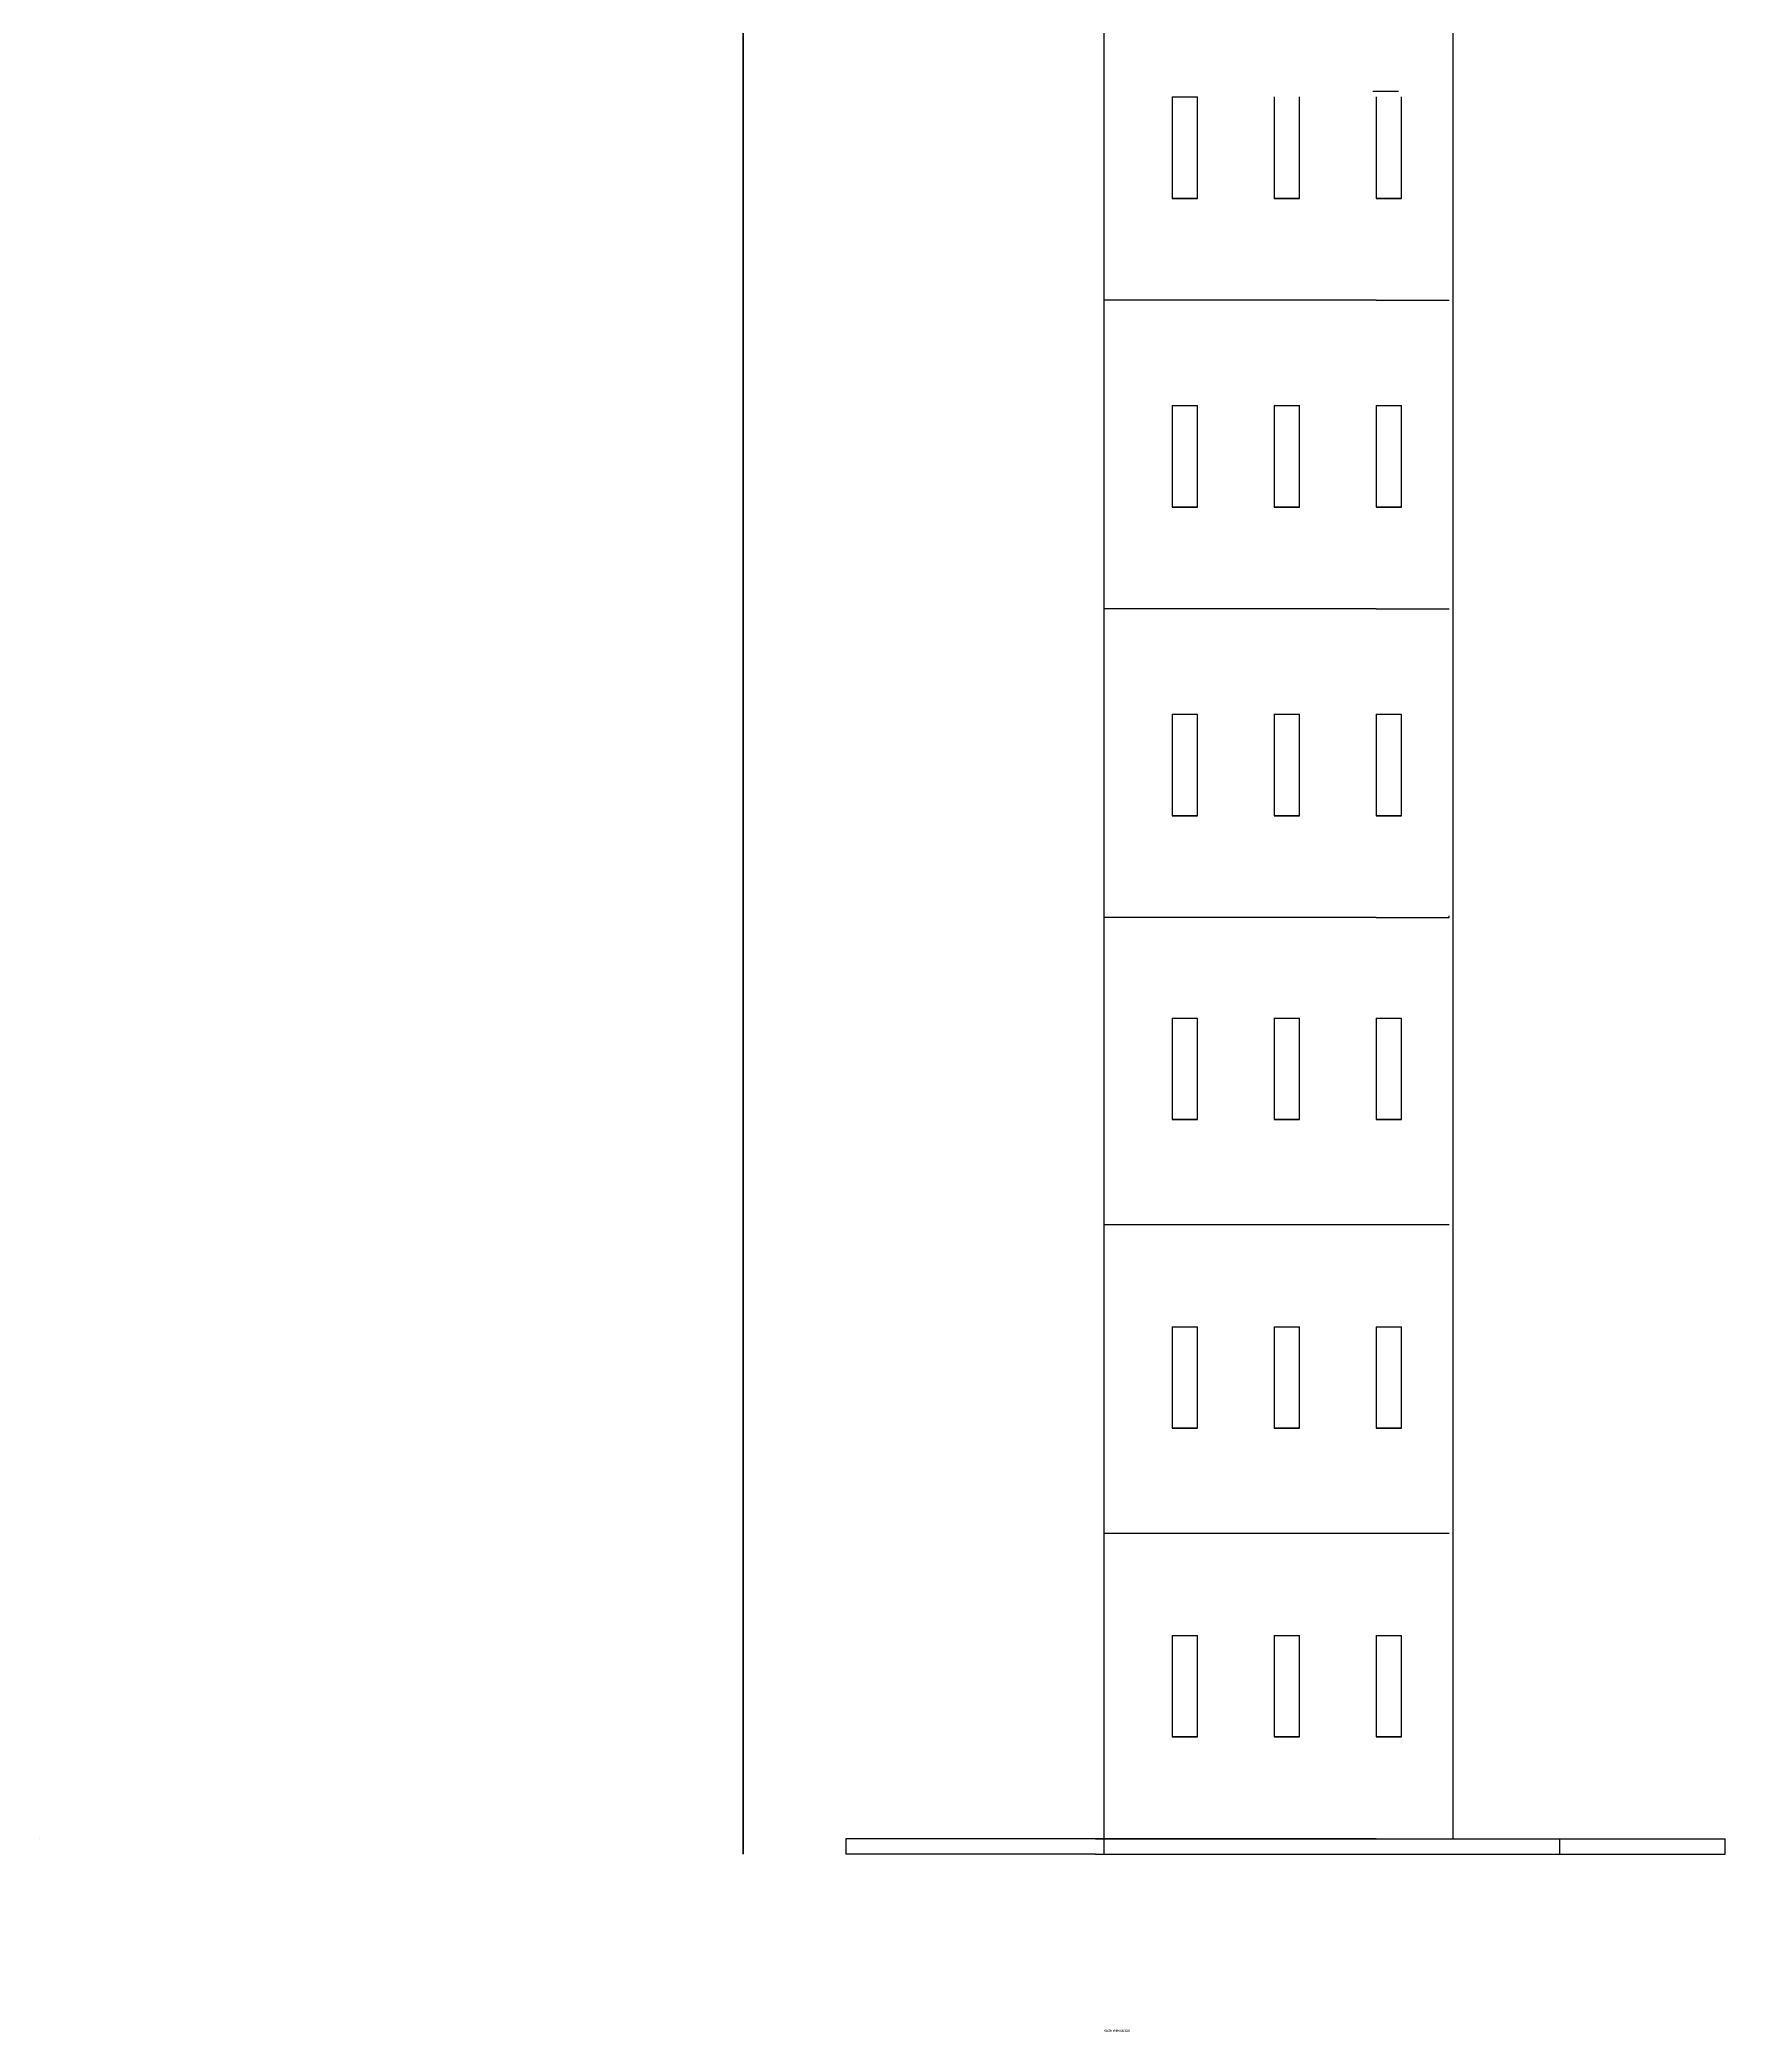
# Model space of a CAD drawing. Header units: millimetres. Extents: x -45491 to 454665, y -283075 to 218718.
# Drawn here: x 94497 to 259777, y -283075 to -87679 of the extents above; entities that cross this region are included whole.
import ezdxf

# ---------------------------------------------------------------- set-up
doc = ezdxf.new("R2010")
doc.units = ezdxf.units.MM
for name, color, linetype in [('A-DIM', 2, 'Continuous'), ('A-TEXT', 7, 'Continuous'), ('A-WALL', 1, 'Continuous'), ('A-WINDOW', 4, 'Continuous')]:
    doc.layers.add(name, color=color, linetype=linetype)
doc.styles.get("Standard").update_dxf_attribs({"font": 'arial.ttf'})

msp = doc.modelspace()

# ---------------------------------------------------------------- linework, layer by layer
at = {"layer": 'A-DIM'}
msp.add_line((163481, -265626), (163481, 129018), dxfattribs=at)
msp.add_line((163481, -265626), (163481, 129018), dxfattribs=at)
at = {"layer": 'A-WALL'}
for p, q in [((163481, 129018), (163481, -265626)), ((198856, 129018), (198856, -265626)), ((233060, 129018), (233060, -264126)), ((225541, -113225), (198856, -113225)), ((225541, -113225), (228041, -113225)), ((228041, -113225), (232704, -113225)), ((225541, -143497), (198856, -143497)), ((225541, -143497), (228041, -143497)), ((228041, -143497), (232704, -143497)), ((225541, -173769), (198856, -173769)), ((225541, -173769), (228041, -173769)), ((228041, -173769), (232704, -173769)), ((232704, -173769), (232704, -173582)), ((232704, -173769), (232704, -173582)), ((198856, -203854), (232404, -203854)), ((232404, -203854), (232704, -203854)), ((198856, -234126), (232404, -234126)), ((232404, -234126), (232704, -234126)), ((94497, -264126), (94497, -264126)), ((198041, -264126), (173530, -264126)), ((173530, -264126), (173530, -265626)), ((198041, -265626), (173530, -265626)), ((225541, -264126), (198041, -264126)), ((198041, -264126), (232704, -264126)), ((198041, -264126), (259777, -264126)), ((198041, -265626), (259777, -265626)), ((225541, -264126), (228041, -264126)), ((228041, -264126), (232704, -264126)), ((243519, -264126), (243519, -265626)), ((259777, -265626), (259777, -264126))]:
    msp.add_line(p, q, dxfattribs=at)
at = {"layer": 'A-WINDOW'}
for p, q in [((205541, -93281), (208041, -93281)), ((205541, -93281), (205541, -103225)), ((208041, -103225), (208041, -93281)), ((215541, -93281), (215541, -103225)), ((218041, -103225), (218041, -93281)), ((225241, -92716), (227741, -92716)), ((225541, -93281), (225541, -103225)), ((228041, -103225), (228041, -93281)), ((208041, -103225), (205541, -103225)), ((205541, -103225), (208041, -103225)), ((218041, -103225), (215541, -103225)), ((215541, -103225), (218041, -103225)), ((228041, -103225), (225541, -103225)), ((225541, -103225), (228041, -103225)), ((205541, -123552), (208041, -123552)), ((205541, -123552), (205541, -133497)), ((208041, -133497), (208041, -123552)), ((215541, -123552), (218041, -123552)), ((215541, -123552), (215541, -133497)), ((218041, -133497), (218041, -123552)), ((225541, -123552), (228041, -123552)), ((225541, -123552), (225541, -133497)), ((228041, -133497), (228041, -123552)), ((208041, -133497), (205541, -133497)), ((205541, -133497), (208041, -133497)), ((218041, -133497), (215541, -133497)), ((215541, -133497), (218041, -133497)), ((228041, -133497), (225541, -133497)), ((225541, -133497), (228041, -133497)), ((205541, -153824), (208041, -153824)), ((205541, -153824), (205541, -163769)), ((208041, -163769), (208041, -153824)), ((215541, -153824), (218041, -153824)), ((215541, -153824), (215541, -163769)), ((218041, -163769), (218041, -153824)), ((225541, -153824), (228041, -153824)), ((225541, -153824), (225541, -163769)), ((228041, -163769), (228041, -153824)), ((208041, -163769), (205541, -163769)), ((205541, -163769), (208041, -163769)), ((218041, -163769), (215541, -163769)), ((215541, -163769), (218041, -163769)), ((228041, -163769), (225541, -163769)), ((225541, -163769), (228041, -163769)), ((205541, -183637), (208041, -183637)), ((205541, -183637), (205541, -193582)), ((208041, -193582), (208041, -183637)), ((215541, -183637), (218041, -183637)), ((215541, -183637), (215541, -193582)), ((218041, -193582), (218041, -183637)), ((225541, -183637), (228041, -183637)), ((225541, -183637), (225541, -193582)), ((228041, -193582), (228041, -183637)), ((208041, -193582), (205541, -193582)), ((205541, -193582), (208041, -193582)), ((218041, -193582), (215541, -193582)), ((215541, -193582), (218041, -193582)), ((228041, -193582), (225541, -193582)), ((225541, -193582), (228041, -193582)), ((205541, -213909), (208041, -213909)), ((205541, -213909), (205541, -223854)), ((208041, -223854), (208041, -213909)), ((215541, -213909), (218041, -213909)), ((215541, -213909), (215541, -223854)), ((218041, -223854), (218041, -213909)), ((225541, -213909), (228041, -213909)), ((225541, -213909), (225541, -223854)), ((228041, -223854), (228041, -213909)), ((208041, -223854), (205541, -223854)), ((205541, -223854), (208041, -223854)), ((218041, -223854), (215541, -223854)), ((215541, -223854), (218041, -223854)), ((228041, -223854), (225541, -223854)), ((225541, -223854), (228041, -223854)), ((205541, -244181), (208041, -244181)), ((205541, -244181), (205541, -254126)), ((208041, -254126), (208041, -244181)), ((215541, -244181), (218041, -244181)), ((215541, -244181), (215541, -254126)), ((218041, -254126), (218041, -244181)), ((225541, -244181), (228041, -244181)), ((225541, -244181), (225541, -254126)), ((228041, -254126), (228041, -244181)), ((208041, -254126), (205541, -254126)), ((205541, -254126), (208041, -254126)), ((218041, -254126), (215541, -254126)), ((215541, -254126), (218041, -254126)), ((228041, -254126), (225541, -254126)), ((225541, -254126), (228041, -254126))]:
    msp.add_line(p, q, dxfattribs=at)

# ---------------------------------------------------------------- texts
at = {"layer": 'A-TEXT'}
msp.add_text('side elevation', height=300, dxfattribs=at).set_placement((198880, -283071))

doc.saveas('drawing.dxf')
